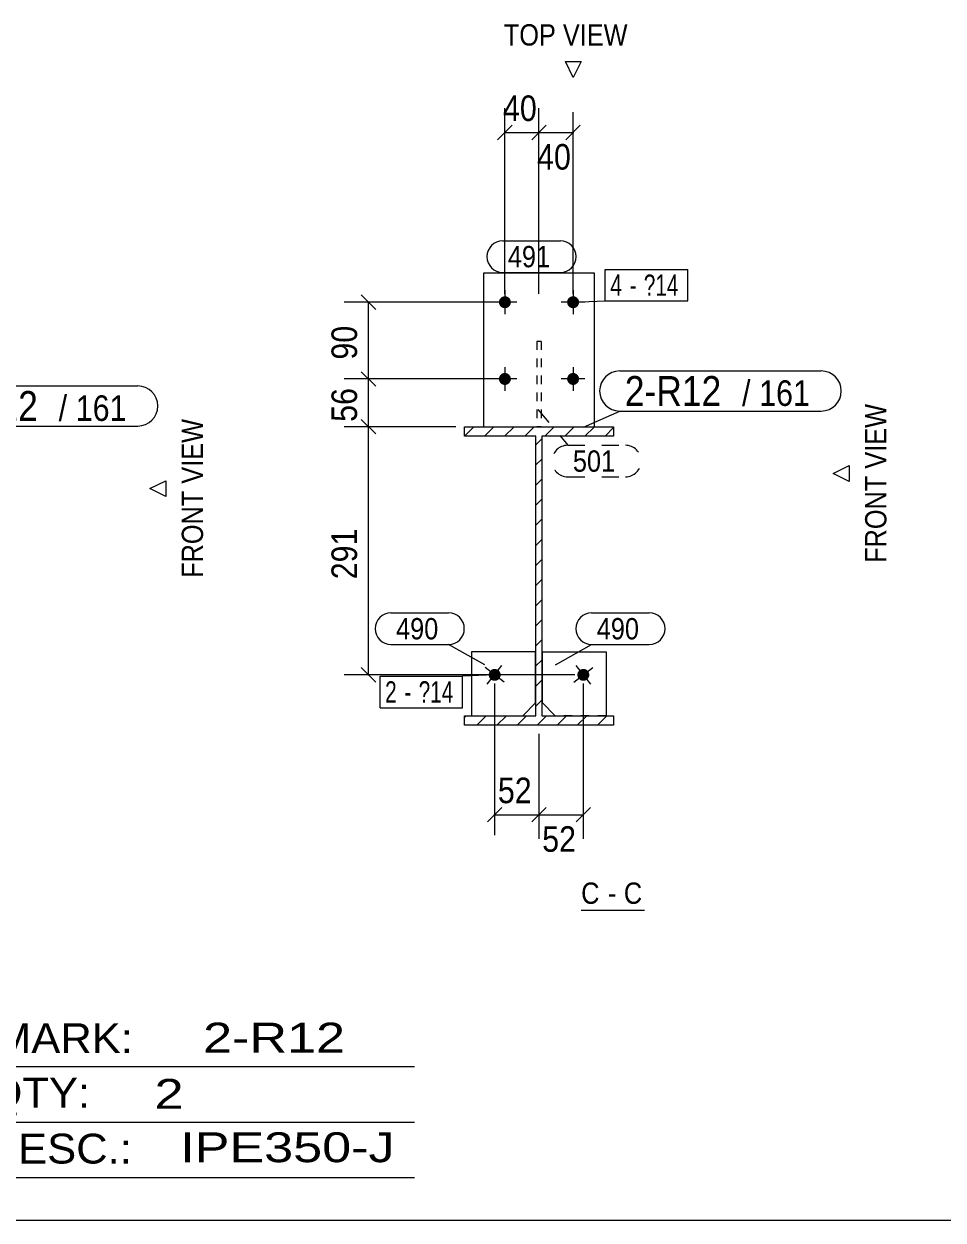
# Model space of a CAD drawing. Header units: millimetres. Extents: x 2 to 825, y 1 to 579.
# Drawn here: x 221.7 to 329.5, y 5 to 145.3 of the extents above; entities that cross this region are included whole.
import ezdxf

# ---------------------------------------------------------------- set-up
doc = ezdxf.new("R2010")
doc.units = ezdxf.units.MM
for name, pattern in [('XKITLINE00', [0]), ('XKITLINE01', [4, 1, -1, 1, -1]), ('XKITLINE02', [4, 2, -2])]:
    doc.linetypes.add(name, pattern=pattern)
for name, color, linetype, lineweight in [('Bolt', 3, 'Continuous', 0), ('BoltMark', 7, 'Continuous', 0), ('Dimensions', 7, 'Continuous', 0), ('DrawingSheet', 5, 'Continuous', 0), ('OtherObjectType', 7, 'Continuous', 0), ('Part', 2, 'Continuous', 0), ('PartMark', 7, 'Continuous', 0)]:
    doc.layers.add(name, color=color, linetype=linetype, lineweight=lineweight)
doc.styles.add('ARIAL', font='ARIAL.TTF')
doc.styles.add('ARIAL_NARROW', font='ARIALN.TTF')

# ---------------------------------------------------------------- blocks, each defined once
blk = doc.blocks.new('*A2')
at = {"layer": 'Part', "color": 7, "linetype": 'XKITLINE00', "lineweight": 0}
for p, q in [((273.35, 96.94), (274.45, 98.04)), ((273.35, 96.94), (273.35, 96.94)), ((275.71, 96.94), (276.81, 98.04)), ((278.07, 96.94), (279.17, 98.04)), ((280.43, 96.94), (281.53, 98.04)), ((282.78, 96.94), (283.88, 98.04)), ((285.14, 96.94), (286.24, 98.04)), ((287.5, 96.94), (288.6, 98.04)), ((289.85, 96.94), (290.85, 97.94)), ((281.75, 95.91), (282.45, 96.61)), ((281.75, 93.55), (282.45, 94.25)), ((281.75, 91.19), (282.45, 91.89)), ((281.75, 88.84), (282.45, 89.54)), ((281.75, 86.48), (282.45, 87.18)), ((281.75, 84.12), (282.45, 84.82)), ((281.75, 81.77), (282.45, 82.47)), ((281.75, 79.41), (282.45, 80.11)), ((281.75, 77.05), (282.45, 77.75)), ((281.75, 74.69), (282.45, 75.39)), ((281.75, 72.34), (282.45, 73.04)), ((281.75, 69.98), (282.45, 70.68)), ((281.75, 67.62), (282.45, 68.32)), ((281.75, 65.26), (282.45, 65.96)), ((273.36, 63.94), (273.56, 64.14)), ((274.81, 63.04), (275.91, 64.14)), ((277.17, 63.04), (278.27, 64.14)), ((279.53, 63.04), (280.63, 64.14)), ((281.89, 63.04), (282.99, 64.14)), ((284.24, 63.04), (285.34, 64.14)), ((286.6, 63.04), (287.7, 64.14)), ((288.96, 63.04), (290.06, 64.14))]:
    blk.add_line(p, q, dxfattribs=at)
blk = doc.blocks.new('*A125')
at = {"layer": 'Bolt'}
for points in [[(278.8, 112.6), (278.8, 112.57), (278.8, 112.54), (278.79, 112.5), (278.78, 112.47), (278.77, 112.44), (278.76, 112.4), (278.75, 112.37), (278.74, 112.34), (278.72, 112.31), (278.7, 112.28), (278.69, 112.25), (278.67, 112.22), (278.64, 112.19), (278.62, 112.17), (278.6, 112.14), (278.57, 112.12), (278.55, 112.1), (278.52, 112.08), (278.49, 112.06), (278.46, 112.04), (278.43, 112.02), (278.4, 112.01), (278.37, 111.99), (278.34, 111.98), (278.31, 111.97), (278.27, 111.96), (278.24, 111.95), (278.21, 111.95), (278.17, 111.94), (278.14, 111.94), (278.1, 111.94), (278.07, 111.94), (278.03, 111.94), (278, 111.95), (277.97, 111.95), (277.93, 111.96), (277.9, 111.97), (277.87, 111.98), (277.84, 111.99), (277.8, 112.01), (277.77, 112.02), (277.74, 112.04), (277.71, 112.06), (277.69, 112.08), (277.66, 112.1), (277.63, 112.12), (277.61, 112.14), (277.58, 112.17), (277.56, 112.19), (277.54, 112.22), (277.52, 112.25), (277.5, 112.28), (277.49, 112.31), (277.47, 112.34), (277.46, 112.37), (277.44, 112.4), (277.43, 112.44), (277.42, 112.47), (277.42, 112.5), (277.41, 112.54), (277.41, 112.57), (277.4, 112.6), (277.4, 112.64), (277.4, 112.67), (277.41, 112.71), (277.41, 112.74), (277.42, 112.77), (277.42, 112.81), (277.43, 112.84), (277.44, 112.87), (277.46, 112.91), (277.47, 112.94), (277.49, 112.97), (277.5, 113), (277.52, 113.03), (277.54, 113.06), (277.56, 113.08), (277.58, 113.11), (277.61, 113.13), (277.63, 113.16), (277.66, 113.18), (277.69, 113.2), (277.71, 113.22), (277.74, 113.24), (277.77, 113.26), (277.8, 113.27), (277.84, 113.29), (277.87, 113.3), (277.9, 113.31), (277.93, 113.32), (277.97, 113.32), (278, 113.33), (278.03, 113.33), (278.07, 113.34), (278.1, 113.34), (278.14, 113.34), (278.17, 113.33), (278.21, 113.33), (278.24, 113.32), (278.27, 113.32), (278.31, 113.31), (278.34, 113.3), (278.37, 113.29), (278.4, 113.27), (278.43, 113.26), (278.46, 113.24), (278.49, 113.22), (278.52, 113.2), (278.55, 113.18), (278.57, 113.16), (278.6, 113.13), (278.62, 113.11), (278.64, 113.08), (278.67, 113.06), (278.69, 113.03), (278.7, 113), (278.72, 112.97), (278.74, 112.94), (278.75, 112.91), (278.76, 112.87), (278.77, 112.84), (278.78, 112.81), (278.79, 112.77), (278.8, 112.74), (278.8, 112.71), (278.8, 112.67), (278.8, 112.64)], [(286.8, 112.6), (286.8, 112.57), (286.8, 112.54), (286.79, 112.5), (286.78, 112.47), (286.77, 112.44), (286.76, 112.4), (286.75, 112.37), (286.74, 112.34), (286.72, 112.31), (286.7, 112.28), (286.69, 112.25), (286.67, 112.22), (286.64, 112.19), (286.62, 112.17), (286.6, 112.14), (286.57, 112.12), (286.55, 112.1), (286.52, 112.08), (286.49, 112.06), (286.46, 112.04), (286.43, 112.02), (286.4, 112.01), (286.37, 111.99), (286.34, 111.98), (286.31, 111.97), (286.27, 111.96), (286.24, 111.95), (286.21, 111.95), (286.17, 111.94), (286.14, 111.94), (286.1, 111.94), (286.07, 111.94), (286.03, 111.94), (286, 111.95), (285.97, 111.95), (285.93, 111.96), (285.9, 111.97), (285.87, 111.98), (285.84, 111.99), (285.8, 112.01), (285.77, 112.02), (285.74, 112.04), (285.71, 112.06), (285.69, 112.08), (285.66, 112.1), (285.63, 112.12), (285.61, 112.14), (285.58, 112.17), (285.56, 112.19), (285.54, 112.22), (285.52, 112.25), (285.5, 112.28), (285.49, 112.31), (285.47, 112.34), (285.46, 112.37), (285.44, 112.4), (285.43, 112.44), (285.42, 112.47), (285.42, 112.5), (285.41, 112.54), (285.41, 112.57), (285.4, 112.6), (285.4, 112.64), (285.4, 112.67), (285.41, 112.71), (285.41, 112.74), (285.42, 112.77), (285.42, 112.81), (285.43, 112.84), (285.44, 112.87), (285.46, 112.91), (285.47, 112.94), (285.49, 112.97), (285.5, 113), (285.52, 113.03), (285.54, 113.06), (285.56, 113.08), (285.58, 113.11), (285.61, 113.13), (285.63, 113.16), (285.66, 113.18), (285.69, 113.2), (285.71, 113.22), (285.74, 113.24), (285.77, 113.26), (285.8, 113.27), (285.84, 113.29), (285.87, 113.3), (285.9, 113.31), (285.93, 113.32), (285.97, 113.32), (286, 113.33), (286.03, 113.33), (286.07, 113.34), (286.1, 113.34), (286.14, 113.34), (286.17, 113.33), (286.21, 113.33), (286.24, 113.32), (286.27, 113.32), (286.31, 113.31), (286.34, 113.3), (286.37, 113.29), (286.4, 113.27), (286.43, 113.26), (286.46, 113.24), (286.49, 113.22), (286.52, 113.2), (286.55, 113.18), (286.57, 113.16), (286.6, 113.13), (286.62, 113.11), (286.64, 113.08), (286.67, 113.06), (286.69, 113.03), (286.7, 113), (286.72, 112.97), (286.74, 112.94), (286.75, 112.91), (286.76, 112.87), (286.77, 112.84), (286.78, 112.81), (286.79, 112.77), (286.8, 112.74), (286.8, 112.71), (286.8, 112.67), (286.8, 112.64)], [(278.8, 103.6), (278.8, 103.57), (278.8, 103.54), (278.79, 103.5), (278.78, 103.47), (278.77, 103.44), (278.76, 103.4), (278.75, 103.37), (278.74, 103.34), (278.72, 103.31), (278.7, 103.28), (278.69, 103.25), (278.67, 103.22), (278.64, 103.19), (278.62, 103.17), (278.6, 103.14), (278.57, 103.12), (278.55, 103.1), (278.52, 103.08), (278.49, 103.06), (278.46, 103.04), (278.43, 103.02), (278.4, 103.01), (278.37, 102.99), (278.34, 102.98), (278.31, 102.97), (278.27, 102.96), (278.24, 102.95), (278.21, 102.95), (278.17, 102.94), (278.14, 102.94), (278.1, 102.94), (278.07, 102.94), (278.03, 102.94), (278, 102.95), (277.97, 102.95), (277.93, 102.96), (277.9, 102.97), (277.87, 102.98), (277.84, 102.99), (277.8, 103.01), (277.77, 103.02), (277.74, 103.04), (277.71, 103.06), (277.69, 103.08), (277.66, 103.1), (277.63, 103.12), (277.61, 103.14), (277.58, 103.17), (277.56, 103.19), (277.54, 103.22), (277.52, 103.25), (277.5, 103.28), (277.49, 103.31), (277.47, 103.34), (277.46, 103.37), (277.44, 103.4), (277.43, 103.44), (277.42, 103.47), (277.42, 103.5), (277.41, 103.54), (277.41, 103.57), (277.4, 103.6), (277.4, 103.64), (277.4, 103.67), (277.41, 103.71), (277.41, 103.74), (277.42, 103.77), (277.42, 103.81), (277.43, 103.84), (277.44, 103.87), (277.46, 103.91), (277.47, 103.94), (277.49, 103.97), (277.5, 104), (277.52, 104.03), (277.54, 104.06), (277.56, 104.08), (277.58, 104.11), (277.61, 104.13), (277.63, 104.16), (277.66, 104.18), (277.69, 104.2), (277.71, 104.22), (277.74, 104.24), (277.77, 104.26), (277.8, 104.27), (277.84, 104.29), (277.87, 104.3), (277.9, 104.31), (277.93, 104.32), (277.97, 104.32), (278, 104.33), (278.03, 104.33), (278.07, 104.34), (278.1, 104.34), (278.14, 104.34), (278.17, 104.33), (278.21, 104.33), (278.24, 104.32), (278.27, 104.32), (278.31, 104.31), (278.34, 104.3), (278.37, 104.29), (278.4, 104.27), (278.43, 104.26), (278.46, 104.24), (278.49, 104.22), (278.52, 104.2), (278.55, 104.18), (278.57, 104.16), (278.6, 104.13), (278.62, 104.11), (278.64, 104.08), (278.67, 104.06), (278.69, 104.03), (278.7, 104), (278.72, 103.97), (278.74, 103.94), (278.75, 103.91), (278.76, 103.87), (278.77, 103.84), (278.78, 103.81), (278.79, 103.77), (278.8, 103.74), (278.8, 103.71), (278.8, 103.67), (278.8, 103.64)], [(286.8, 103.6), (286.8, 103.57), (286.8, 103.54), (286.79, 103.5), (286.78, 103.47), (286.77, 103.44), (286.76, 103.4), (286.75, 103.37), (286.74, 103.34), (286.72, 103.31), (286.7, 103.28), (286.69, 103.25), (286.67, 103.22), (286.64, 103.19), (286.62, 103.17), (286.6, 103.14), (286.57, 103.12), (286.55, 103.1), (286.52, 103.08), (286.49, 103.06), (286.46, 103.04), (286.43, 103.02), (286.4, 103.01), (286.37, 102.99), (286.34, 102.98), (286.31, 102.97), (286.27, 102.96), (286.24, 102.95), (286.21, 102.95), (286.17, 102.94), (286.14, 102.94), (286.1, 102.94), (286.07, 102.94), (286.03, 102.94), (286, 102.95), (285.97, 102.95), (285.93, 102.96), (285.9, 102.97), (285.87, 102.98), (285.84, 102.99), (285.8, 103.01), (285.77, 103.02), (285.74, 103.04), (285.71, 103.06), (285.69, 103.08), (285.66, 103.1), (285.63, 103.12), (285.61, 103.14), (285.58, 103.17), (285.56, 103.19), (285.54, 103.22), (285.52, 103.25), (285.5, 103.28), (285.49, 103.31), (285.47, 103.34), (285.46, 103.37), (285.44, 103.4), (285.43, 103.44), (285.42, 103.47), (285.42, 103.5), (285.41, 103.54), (285.41, 103.57), (285.4, 103.6), (285.4, 103.64), (285.4, 103.67), (285.41, 103.71), (285.41, 103.74), (285.42, 103.77), (285.42, 103.81), (285.43, 103.84), (285.44, 103.87), (285.46, 103.91), (285.47, 103.94), (285.49, 103.97), (285.5, 104), (285.52, 104.03), (285.54, 104.06), (285.56, 104.08), (285.58, 104.11), (285.61, 104.13), (285.63, 104.16), (285.66, 104.18), (285.69, 104.2), (285.71, 104.22), (285.74, 104.24), (285.77, 104.26), (285.8, 104.27), (285.84, 104.29), (285.87, 104.3), (285.9, 104.31), (285.93, 104.32), (285.97, 104.32), (286, 104.33), (286.03, 104.33), (286.07, 104.34), (286.1, 104.34), (286.14, 104.34), (286.17, 104.33), (286.21, 104.33), (286.24, 104.32), (286.27, 104.32), (286.31, 104.31), (286.34, 104.3), (286.37, 104.29), (286.4, 104.27), (286.43, 104.26), (286.46, 104.24), (286.49, 104.22), (286.52, 104.2), (286.55, 104.18), (286.57, 104.16), (286.6, 104.13), (286.62, 104.11), (286.64, 104.08), (286.67, 104.06), (286.69, 104.03), (286.7, 104), (286.72, 103.97), (286.74, 103.94), (286.75, 103.91), (286.76, 103.87), (286.77, 103.84), (286.78, 103.81), (286.79, 103.77), (286.8, 103.74), (286.8, 103.71), (286.8, 103.67), (286.8, 103.64)]]:
    blk.add_hatch(color=3, dxfattribs=at).paths.add_polyline_path(points, flags=17)
at = {"layer": 'Bolt', "color": 3, "linetype": 'XKITLINE00', "lineweight": 0}
for p, q in [((278.1, 114.04), (278.1, 111.24)), ((286.1, 114.04), (286.1, 111.24)), ((279.5, 112.64), (276.7, 112.64)), ((287.5, 112.64), (284.7, 112.64)), ((278.1, 105.04), (278.1, 102.24)), ((286.1, 105.04), (286.1, 102.24)), ((279.5, 103.64), (276.7, 103.64)), ((287.5, 103.64), (284.7, 103.64))]:
    blk.add_line(p, q, dxfattribs=at)
blk = doc.blocks.new('*A126')
at = {"layer": 'Bolt'}
blk.add_hatch(color=3, dxfattribs=at).paths.add_polyline_path([(286.9, 69.51), (286.93, 69.53), (286.96, 69.55), (286.99, 69.56), (287.02, 69.58), (287.05, 69.59), (287.09, 69.6), (287.12, 69.61), (287.15, 69.62), (287.18, 69.63), (287.22, 69.63), (287.25, 69.64), (287.29, 69.64), (287.32, 69.64), (287.36, 69.64), (287.39, 69.63), (287.42, 69.63), (287.46, 69.62), (287.49, 69.61), (287.52, 69.6), (287.56, 69.59), (287.59, 69.58), (287.62, 69.56), (287.65, 69.55), (287.68, 69.53), (287.71, 69.51), (287.74, 69.49), (287.76, 69.47), (287.79, 69.44), (287.81, 69.42), (287.83, 69.39), (287.86, 69.37), (287.88, 69.34), (287.9, 69.31), (287.91, 69.28), (287.93, 69.25), (287.94, 69.22), (287.96, 69.19), (287.97, 69.16), (287.98, 69.12), (287.99, 69.09), (287.99, 69.06), (288, 69.02), (288, 68.99), (288, 68.95), (288, 68.92), (288, 68.89), (288, 68.85), (287.99, 68.82), (287.99, 68.78), (287.98, 68.75), (287.97, 68.72), (287.96, 68.69), (287.94, 68.65), (287.93, 68.62), (287.91, 68.59), (287.89, 68.56), (287.88, 68.53), (287.85, 68.51), (287.83, 68.48), (287.81, 68.45), (287.79, 68.43), (287.76, 68.41), (287.73, 68.39), (287.71, 68.37), (287.68, 68.35), (287.65, 68.33), (287.62, 68.31), (287.59, 68.3), (287.55, 68.28), (287.52, 68.27), (287.49, 68.26), (287.46, 68.26), (287.42, 68.25), (287.39, 68.24), (287.35, 68.24), (287.32, 68.24), (287.29, 68.24), (287.25, 68.24), (287.22, 68.24), (287.18, 68.25), (287.15, 68.26), (287.12, 68.26), (287.08, 68.27), (287.05, 68.29), (287.02, 68.3), (286.99, 68.31), (286.96, 68.33), (286.93, 68.35), (286.9, 68.37), (286.87, 68.39), (286.85, 68.41), (286.82, 68.43), (286.8, 68.46), (286.77, 68.48), (286.75, 68.51), (286.73, 68.54), (286.71, 68.56), (286.69, 68.59), (286.68, 68.62), (286.66, 68.66), (286.65, 68.69), (286.64, 68.72), (286.63, 68.75), (286.62, 68.79), (286.61, 68.82), (286.61, 68.85), (286.61, 68.89), (286.6, 68.92), (286.6, 68.96), (286.61, 68.99), (286.61, 69.03), (286.61, 69.06), (286.62, 69.09), (286.63, 69.13), (286.64, 69.16), (286.65, 69.19), (286.66, 69.22), (286.68, 69.25), (286.69, 69.28), (286.71, 69.31), (286.73, 69.34), (286.75, 69.37), (286.77, 69.4), (286.8, 69.42), (286.82, 69.45), (286.85, 69.47), (286.87, 69.49)], flags=17)
at = {"layer": 'Bolt', "color": 3, "linetype": 'XKITLINE00', "lineweight": 0}
for p, q in [((286.2, 68.08), (288.41, 69.8)), ((286.44, 70.04), (288.16, 67.83))]:
    blk.add_line(p, q, dxfattribs=at)
blk = doc.blocks.new('*A127')
at = {"layer": 'Bolt'}
blk.add_hatch(color=3, dxfattribs=at).paths.add_polyline_path([(276.45, 68.41), (276.42, 68.43), (276.4, 68.45), (276.37, 68.48), (276.35, 68.51), (276.33, 68.53), (276.31, 68.56), (276.29, 68.59), (276.28, 68.62), (276.26, 68.65), (276.25, 68.69), (276.24, 68.72), (276.23, 68.75), (276.22, 68.78), (276.21, 68.82), (276.21, 68.85), (276.21, 68.89), (276.2, 68.92), (276.2, 68.95), (276.21, 68.99), (276.21, 69.02), (276.21, 69.06), (276.22, 69.09), (276.23, 69.12), (276.24, 69.16), (276.25, 69.19), (276.26, 69.22), (276.28, 69.25), (276.29, 69.28), (276.31, 69.31), (276.33, 69.34), (276.35, 69.37), (276.37, 69.39), (276.4, 69.42), (276.42, 69.44), (276.45, 69.47), (276.47, 69.49), (276.5, 69.51), (276.53, 69.53), (276.56, 69.55), (276.59, 69.56), (276.62, 69.58), (276.65, 69.59), (276.68, 69.6), (276.72, 69.61), (276.75, 69.62), (276.78, 69.63), (276.82, 69.63), (276.85, 69.64), (276.89, 69.64), (276.92, 69.64), (276.95, 69.64), (276.99, 69.63), (277.02, 69.63), (277.06, 69.62), (277.09, 69.61), (277.12, 69.6), (277.15, 69.59), (277.19, 69.58), (277.22, 69.56), (277.25, 69.55), (277.28, 69.53), (277.31, 69.51), (277.33, 69.49), (277.36, 69.47), (277.39, 69.45), (277.41, 69.42), (277.43, 69.4), (277.45, 69.37), (277.48, 69.34), (277.49, 69.31), (277.51, 69.28), (277.53, 69.25), (277.54, 69.22), (277.56, 69.19), (277.57, 69.16), (277.58, 69.13), (277.59, 69.09), (277.59, 69.06), (277.6, 69.03), (277.6, 68.99), (277.6, 68.96), (277.6, 68.92), (277.6, 68.89), (277.6, 68.85), (277.59, 68.82), (277.59, 68.79), (277.58, 68.75), (277.57, 68.72), (277.56, 68.69), (277.54, 68.66), (277.53, 68.62), (277.51, 68.59), (277.5, 68.56), (277.48, 68.54), (277.46, 68.51), (277.43, 68.48), (277.41, 68.46), (277.39, 68.43), (277.36, 68.41), (277.34, 68.39), (277.31, 68.37), (277.28, 68.35), (277.25, 68.33), (277.22, 68.31), (277.19, 68.3), (277.16, 68.29), (277.12, 68.27), (277.09, 68.26), (277.06, 68.26), (277.02, 68.25), (276.99, 68.24), (276.96, 68.24), (276.92, 68.24), (276.89, 68.24), (276.85, 68.24), (276.82, 68.24), (276.78, 68.25), (276.75, 68.26), (276.72, 68.26), (276.69, 68.27), (276.65, 68.28), (276.62, 68.3), (276.59, 68.31), (276.56, 68.33), (276.53, 68.35), (276.5, 68.37), (276.47, 68.39)], flags=17)
at = {"layer": 'Bolt', "color": 3, "linetype": 'XKITLINE00', "lineweight": 0}
for p, q in [((278.01, 68.08), (275.8, 69.8)), ((276.04, 67.83), (277.76, 70.04))]:
    blk.add_line(p, q, dxfattribs=at)
blk = doc.blocks.new('*A128')
at = {"layer": 'Part', "color": 2, "linetype": 'XKITLINE00', "lineweight": 0}
for p, q in [((273.35, 96.94), (273.35, 98.04)), ((273.35, 98.04), (290.85, 98.04)), ((281.75, 96.94), (273.35, 96.94)), ((281.75, 64.14), (281.75, 96.94)), ((290.85, 96.94), (282.45, 96.94)), ((282.45, 96.94), (282.45, 64.14)), ((290.85, 98.04), (290.85, 96.94)), ((273.35, 63.04), (273.35, 64.14)), ((273.35, 64.14), (281.75, 64.14)), ((282.45, 64.14), (290.85, 64.14)), ((290.85, 64.14), (290.85, 63.04)), ((290.85, 63.04), (273.35, 63.04))]:
    blk.add_line(p, q, dxfattribs=at)
blk = doc.blocks.new('*A129')
at = {"layer": 'Part', "color": 2, "linetype": 'XKITLINE00', "lineweight": 0}
for p, q in [((288.6, 116.04), (275.6, 116.04)), ((275.6, 116.04), (275.6, 98.04)), ((288.6, 98.04), (288.6, 116.04))]:
    blk.add_line(p, q, dxfattribs=at)
at = {"layer": 'Part', "color": 7, "linetype": 'XKITLINE01', "lineweight": 0}
blk.add_line((275.6, 98.04), (288.6, 98.04), dxfattribs=at)
blk = doc.blocks.new('*A130')
at = {"layer": 'Part', "color": 7, "linetype": 'XKITLINE01', "lineweight": 0}
for p, q in [((282.35, 108.04), (281.85, 108.04)), ((281.85, 108.04), (281.85, 98.04)), ((282.35, 108.04), (282.35, 98.04)), ((282.35, 98.04), (281.85, 98.04))]:
    blk.add_line(p, q, dxfattribs=at)
blk = doc.blocks.new('*A131')
at = {"layer": 'Part', "color": 2, "linetype": 'XKITLINE00', "lineweight": 0}
for p, q in [((282.5, 65.64), (282.5, 71.64)), ((282.5, 71.64), (290, 71.64)), ((290, 71.64), (290, 64.14)), ((284, 64.14), (282.5, 65.64))]:
    blk.add_line(p, q, dxfattribs=at)
at = {"layer": 'Part', "color": 7, "linetype": 'XKITLINE01', "lineweight": 0}
blk.add_line((290, 64.14), (284, 64.14), dxfattribs=at)
blk = doc.blocks.new('*A132')
at = {"layer": 'Part', "color": 2, "linetype": 'XKITLINE00', "lineweight": 0}
for p, q in [((281.7, 71.64), (274.2, 71.64)), ((274.2, 71.64), (274.2, 64.14)), ((281.7, 65.64), (281.7, 71.64)), ((280.2, 64.14), (281.7, 65.64))]:
    blk.add_line(p, q, dxfattribs=at)
at = {"layer": 'Part', "color": 7, "linetype": 'XKITLINE01', "lineweight": 0}
blk.add_line((274.2, 64.14), (280.2, 64.14), dxfattribs=at)
blk = doc.blocks.new('*A142')
at = {"layer": 'DrawingSheet', "color": 5, "linetype": 'XKITLINE00', "lineweight": 0}
blk.add_line((5, 5), (825, 5), dxfattribs=at)
blk = doc.blocks.new('*A146')
at = {"layer": 'OtherObjectType', "color": 6, "linetype": 'XKITLINE00', "lineweight": 0}
for p, q in [((217.5, 23), (267.5, 23)), ((217.5, 16.5), (267.5, 16.5)), ((217.5, 10), (267.5, 10))]:
    blk.add_line(p, q, dxfattribs=at)
at = {"layer": 'OtherObjectType', "color": 6, "style": 'ARIAL_NARROW'}
for s, width, p in [('MARK:', 1.275, (218.27, 24.58)), ('2-R12', 1.525501, (242.69, 24.65)), ('QTY:', 1.275, (217.5, 18.19)), ('2', 1.525501, (236.99, 18.05)), ('DESC.:', 1.275, (217.29, 11.63)), ('IPE350-J', 1.525501, (240, 11.79))]:
    blk.add_text(s, height=3.5, dxfattribs=dict(at, width=width)).set_placement(p)
blk = doc.blocks.new('*A254')
at = {"layer": 'PartMark', "color": 7, "linetype": 'XKITLINE00', "lineweight": 0}
for p, q in [((211.38, 102.82), (235.03, 102.82)), ((207.14, 96.23), (211.38, 98.12)), ((211.38, 98.12), (235.03, 98.12))]:
    blk.add_line(p, q, dxfattribs=at)
for centre, start, end in [((211.38, 100.47), 90, 270), ((235.03, 100.47), 270, 90)]:
    blk.add_arc(centre, 2.35, start, end, dxfattribs=at)
at = {"layer": 'PartMark', "color": 1, "style": 'ARIAL', "width": 0.85}
blk.add_text('2-R12', height=3.5, dxfattribs=at).set_placement((211.98, 98.72))
at = {"layer": 'PartMark', "color": 3, "style": 'ARIAL', "width": 0.85}
for s, p in [('/', (225.74, 98.72)), ('161', (227.75, 98.72))]:
    blk.add_text(s, height=3, dxfattribs=at).set_placement(p)
blk = doc.blocks.new('*A255')
at = {"layer": 'OtherObjectType', "color": 7, "linetype": 'XKITLINE00', "lineweight": 0}
for p, q in [((205.95, 137.23), (205.01, 139.1)), ((205.01, 139.1), (206.89, 139.1)), ((206.89, 139.1), (205.95, 137.23)), ((205.95, 137.23), (205.95, 137.23)), ((236.43, 90.78), (238.3, 91.71)), ((238.3, 91.71), (238.3, 89.84)), ((238.3, 89.84), (236.43, 90.78)), ((236.43, 90.78), (236.43, 90.78)), ((207.04, 39.58), (214.1, 39.58))]:
    blk.add_line(p, q, dxfattribs=at)
at = {"layer": 'OtherObjectType', "color": 7, "style": 'ARIAL', "width": 0.85}
for s, p in [('TOP VIEW', (197.8, 140.98)), ('A', (207.04, 40.33)), ('A', (211.88, 40.33)), ('-', (210.02, 40.33))]:
    blk.add_text(s, height=2.5, dxfattribs=at).set_placement(p)
blk.add_text('FRONT VIEW', height=2.5, rotation=90, dxfattribs=at).set_placement((242.68, 80.31))
blk = doc.blocks.new('*A256')
at = {"layer": 'Dimensions', "color": 7, "linetype": 'XKITLINE00', "lineweight": 0}
for p, q in [((261.25, 98.89), (262.95, 97.19)), ((272.35, 98.04), (259.25, 98.04)), ((262.1, 68.94), (262.1, 98.04)), ((286.3, 68.94), (259.25, 68.94)), ((261.25, 69.79), (262.95, 68.09))]:
    blk.add_line(p, q, dxfattribs=at)
at = {"layer": 'Dimensions', "color": 3}
for p in [(262.1, 98.04), (262.1, 68.94)]:
    blk.add_point(p, dxfattribs=at)
at = {"layer": 'Dimensions', "color": 3, "style": 'ARIAL', "width": 0.85}
blk.add_text('291', height=3, rotation=90.0002, dxfattribs=at).set_placement((260.75, 80.15))
blk = doc.blocks.new('*A257')
at = {"layer": 'Dimensions', "color": 7, "linetype": 'XKITLINE00', "lineweight": 0}
for p, q in [((261.25, 104.49), (262.95, 102.79)), ((277.1, 103.64), (259.25, 103.64)), ((262.1, 98.04), (262.1, 103.64)), ((261.25, 98.89), (262.95, 97.19)), ((272.35, 98.04), (259.25, 98.04))]:
    blk.add_line(p, q, dxfattribs=at)
at = {"layer": 'Dimensions', "color": 3}
for p in [(262.1, 103.64), (262.1, 98.04)]:
    blk.add_point(p, dxfattribs=at)
at = {"layer": 'Dimensions', "color": 3, "style": 'ARIAL', "width": 0.85}
blk.add_text('56', height=3, rotation=90.0002, dxfattribs=at).set_placement((260.75, 98.61))
blk = doc.blocks.new('*A258')
at = {"layer": 'Dimensions', "color": 7, "linetype": 'XKITLINE00', "lineweight": 0}
for p, q in [((277.1, 112.64), (259.25, 112.64)), ((261.25, 113.49), (262.95, 111.79)), ((262.1, 103.64), (262.1, 112.64)), ((261.25, 104.49), (262.95, 102.79)), ((277.1, 103.64), (259.25, 103.64))]:
    blk.add_line(p, q, dxfattribs=at)
at = {"layer": 'Dimensions', "color": 3}
for p in [(262.1, 112.64), (262.1, 103.64)]:
    blk.add_point(p, dxfattribs=at)
at = {"layer": 'Dimensions', "color": 3, "style": 'ARIAL', "width": 0.85}
blk.add_text('90', height=3, rotation=90.0002, dxfattribs=at).set_placement((260.75, 105.91))
blk = doc.blocks.new('*A259')
at = {"layer": 'Dimensions', "color": 7, "linetype": 'XKITLINE00', "lineweight": 0}
for p, q in [((276.9, 67.94), (276.9, 50.14)), ((282.1, 62.04), (282.1, 50.14)), ((277.75, 53.39), (276.05, 51.69)), ((282.95, 53.39), (281.25, 51.69)), ((276.9, 52.54), (282.1, 52.54))]:
    blk.add_line(p, q, dxfattribs=at)
at = {"layer": 'Dimensions', "color": 3}
for p in [(276.9, 52.54), (282.1, 52.54)]:
    blk.add_point(p, dxfattribs=at)
at = {"layer": 'Dimensions', "color": 3, "style": 'ARIAL', "width": 0.85}
blk.add_text('52', height=3, dxfattribs=at).set_placement((277.28, 53.89))
blk = doc.blocks.new('*A260')
at = {"layer": 'Dimensions', "color": 7, "linetype": 'XKITLINE00', "lineweight": 0}
for p, q in [((287.3, 67.94), (287.3, 49.69)), ((282.1, 62.04), (282.1, 49.69)), ((282.95, 53.39), (281.25, 51.69)), ((288.15, 53.39), (286.45, 51.69)), ((282.1, 52.54), (287.3, 52.54))]:
    blk.add_line(p, q, dxfattribs=at)
at = {"layer": 'Dimensions', "color": 3}
for p in [(282.1, 52.54), (287.3, 52.54)]:
    blk.add_point(p, dxfattribs=at)
at = {"layer": 'Dimensions', "color": 3, "style": 'ARIAL', "width": 0.85}
blk.add_text('52', height=3, dxfattribs=at).set_placement((282.48, 48.19))
blk = doc.blocks.new('*A261')
at = {"layer": 'Dimensions', "color": 7, "linetype": 'XKITLINE00', "lineweight": 0}
for p, q in [((278.1, 113.64), (278.1, 135.39)), ((282.1, 113.64), (282.1, 135.39)), ((278.95, 133.39), (277.25, 131.69)), ((282.95, 133.39), (281.25, 131.69)), ((278.1, 132.54), (282.1, 132.54))]:
    blk.add_line(p, q, dxfattribs=at)
at = {"layer": 'Dimensions', "color": 3}
for p in [(278.1, 132.54), (282.1, 132.54)]:
    blk.add_point(p, dxfattribs=at)
at = {"layer": 'Dimensions', "color": 3, "style": 'ARIAL', "width": 0.85}
blk.add_text('40', height=3, dxfattribs=at).set_placement((277.88, 133.89))
blk = doc.blocks.new('*A262')
at = {"layer": 'Dimensions', "color": 7, "linetype": 'XKITLINE00', "lineweight": 0}
for p, q in [((282.1, 113.64), (282.1, 134.94)), ((286.1, 113.64), (286.1, 134.94)), ((282.95, 133.39), (281.25, 131.69)), ((286.95, 133.39), (285.25, 131.69)), ((282.1, 132.54), (286.1, 132.54))]:
    blk.add_line(p, q, dxfattribs=at)
at = {"layer": 'Dimensions', "color": 3}
for p in [(282.1, 132.54), (286.1, 132.54)]:
    blk.add_point(p, dxfattribs=at)
at = {"layer": 'Dimensions', "color": 3, "style": 'ARIAL', "width": 0.85}
blk.add_text('40', height=3, dxfattribs=at).set_placement((281.88, 128.19))
blk = doc.blocks.new('*A263')
at = {"layer": 'BoltMark', "color": 7, "linetype": 'XKITLINE00', "lineweight": 0}
for p, q in [((263.45, 68.79), (273.14, 68.79)), ((263.45, 65.09), (263.45, 68.79)), ((276.9, 68.94), (273.14, 68.79)), ((273.14, 65.09), (273.14, 68.79)), ((263.45, 65.09), (273.14, 65.09))]:
    blk.add_line(p, q, dxfattribs=at)
at = {"layer": 'BoltMark', "color": 3, "style": 'ARIAL_NARROW', "width": 0.85}
for s, p in [('2', (264.05, 65.69)), ('?14', (267.98, 65.69)), ('-', (266.32, 65.69))]:
    blk.add_text(s, height=2.5, dxfattribs=at).set_placement(p)
blk = doc.blocks.new('*A264')
at = {"layer": 'BoltMark', "color": 7, "linetype": 'XKITLINE00', "lineweight": 0}
for p, q in [((289.87, 116.49), (299.56, 116.49)), ((289.87, 112.79), (289.87, 116.49)), ((299.56, 112.79), (299.56, 116.49)), ((286.1, 112.64), (289.87, 112.79)), ((289.87, 112.79), (299.56, 112.79))]:
    blk.add_line(p, q, dxfattribs=at)
at = {"layer": 'BoltMark', "color": 3, "style": 'ARIAL_NARROW', "width": 0.85}
for s, p in [('4', (290.47, 113.39)), ('?14', (294.4, 113.39)), ('-', (292.74, 113.39))]:
    blk.add_text(s, height=2.5, dxfattribs=at).set_placement(p)
blk = doc.blocks.new('*A265')
at = {"layer": 'PartMark', "color": 7, "linetype": 'XKITLINE00', "lineweight": 0}
for p, q in [((264.73, 76.2), (271.49, 76.2)), ((264.73, 72.5), (271.49, 72.5)), ((275.73, 70.11), (271.49, 72.5))]:
    blk.add_line(p, q, dxfattribs=at)
for centre, start, end in [((264.73, 74.35), 90, 270), ((271.49, 74.35), 270, 90)]:
    blk.add_arc(centre, 1.85, start, end, dxfattribs=at)
at = {"layer": 'PartMark', "color": 3, "style": 'ARIAL', "width": 0.85}
blk.add_text('490', height=2.5, dxfattribs=at).set_placement((265.33, 73.1))
blk = doc.blocks.new('*A266')
at = {"layer": 'PartMark', "color": 7, "linetype": 'XKITLINE00', "lineweight": 0}
for p, q in [((288.28, 76.2), (295.04, 76.2)), ((284.03, 70.11), (288.28, 72.5)), ((288.28, 72.5), (295.04, 72.5))]:
    blk.add_line(p, q, dxfattribs=at)
for centre, start, end in [((288.28, 74.35), 90, 270), ((295.04, 74.35), 270, 90)]:
    blk.add_arc(centre, 1.85, start, end, dxfattribs=at)
at = {"layer": 'PartMark', "color": 3, "style": 'ARIAL', "width": 0.85}
blk.add_text('490', height=2.5, dxfattribs=at).set_placement((288.88, 73.1))
blk = doc.blocks.new('*A267')
at = {"layer": 'PartMark', "color": 7, "linetype": 'XKITLINE02', "lineweight": 0}
for p, q in [((281.98, 100.07), (285.48, 95.86)), ((285.48, 95.86), (292.25, 95.86)), ((285.48, 92.16), (292.25, 92.16))]:
    blk.add_line(p, q, dxfattribs=at)
for centre, start, end in [((285.48, 94.01), 90, 270), ((292.25, 94.01), 270, 90)]:
    blk.add_arc(centre, 1.85, start, end, dxfattribs=at)
at = {"layer": 'PartMark', "color": 3, "style": 'ARIAL', "width": 0.85}
blk.add_text('501', height=2.5, dxfattribs=at).set_placement((286.08, 92.76))
blk = doc.blocks.new('*A268')
at = {"layer": 'PartMark', "color": 7, "linetype": 'XKITLINE00', "lineweight": 0}
for p, q in [((277.85, 119.84), (284.62, 119.84)), ((277.85, 116.14), (284.62, 116.14))]:
    blk.add_line(p, q, dxfattribs=at)
for centre, start, end in [((277.85, 117.99), 90, 270), ((284.62, 117.99), 270, 90)]:
    blk.add_arc(centre, 1.85, start, end, dxfattribs=at)
at = {"layer": 'PartMark', "color": 3, "style": 'ARIAL', "width": 0.85}
blk.add_text('491', height=2.5, dxfattribs=at).set_placement((278.45, 116.74))
blk = doc.blocks.new('*A269')
at = {"layer": 'PartMark', "color": 7, "linetype": 'XKITLINE00', "lineweight": 0}
for p, q in [((291.57, 104.58), (315.22, 104.58)), ((287.32, 97.99), (291.57, 99.88)), ((291.57, 99.88), (315.22, 99.88))]:
    blk.add_line(p, q, dxfattribs=at)
for centre, start, end in [((291.57, 102.23), 90, 270), ((315.22, 102.23), 270, 90)]:
    blk.add_arc(centre, 2.35, start, end, dxfattribs=at)
at = {"layer": 'PartMark', "color": 1, "style": 'ARIAL', "width": 0.85}
blk.add_text('2-R12', height=3.5, dxfattribs=at).set_placement((292.17, 100.48))
at = {"layer": 'PartMark', "color": 3, "style": 'ARIAL', "width": 0.85}
for s, p in [('/', (305.93, 100.48)), ('161', (307.94, 100.48))]:
    blk.add_text(s, height=3, dxfattribs=at).set_placement(p)
blk = doc.blocks.new('*A270')
at = {"layer": 'OtherObjectType', "color": 7, "linetype": 'XKITLINE00', "lineweight": 0}
for p, q in [((286.13, 138.99), (285.2, 140.86)), ((285.2, 140.86), (287.07, 140.86)), ((287.07, 140.86), (286.13, 138.99)), ((286.13, 138.99), (286.13, 138.99)), ((316.62, 92.54), (318.49, 93.48)), ((318.49, 93.48), (318.49, 91.6)), ((318.49, 91.6), (316.62, 92.54)), ((316.62, 92.54), (316.62, 92.54)), ((287.05, 41.34), (294.47, 41.34))]:
    blk.add_line(p, q, dxfattribs=at)
at = {"layer": 'OtherObjectType', "color": 7, "style": 'ARIAL', "width": 0.85}
for s, p in [('TOP VIEW', (277.98, 142.74)), ('C', (287.05, 42.09)), ('C', (292.06, 42.09)), ('-', (290.2, 42.09))]:
    blk.add_text(s, height=2.5, dxfattribs=at).set_placement(p)
blk.add_text('FRONT VIEW', height=2.5, rotation=90, dxfattribs=at).set_placement((322.87, 82.07))

msp = doc.modelspace()

# ---------------------------------------------------------------- block references
at = {"lineweight": 0}
for name in ['*A142', '*A261', '*A262', '*A268', '*A264', '*A129', '*A125', '*A258', '*A130', '*A257', '*A269', '*A254', '*A267', '*A256', '*A2', '*A128', '*A265', '*A266', '*A132', '*A131', '*A263', '*A127', '*A126', '*A259', '*A260', '*A146']:
    msp.add_blockref(name, (0, 0), dxfattribs=at)
at = {"layer": 'OtherObjectType', "lineweight": 0}
for name in ['*A270', '*A255']:
    msp.add_blockref(name, (0, 0), dxfattribs=at)

doc.saveas('drawing.dxf')
